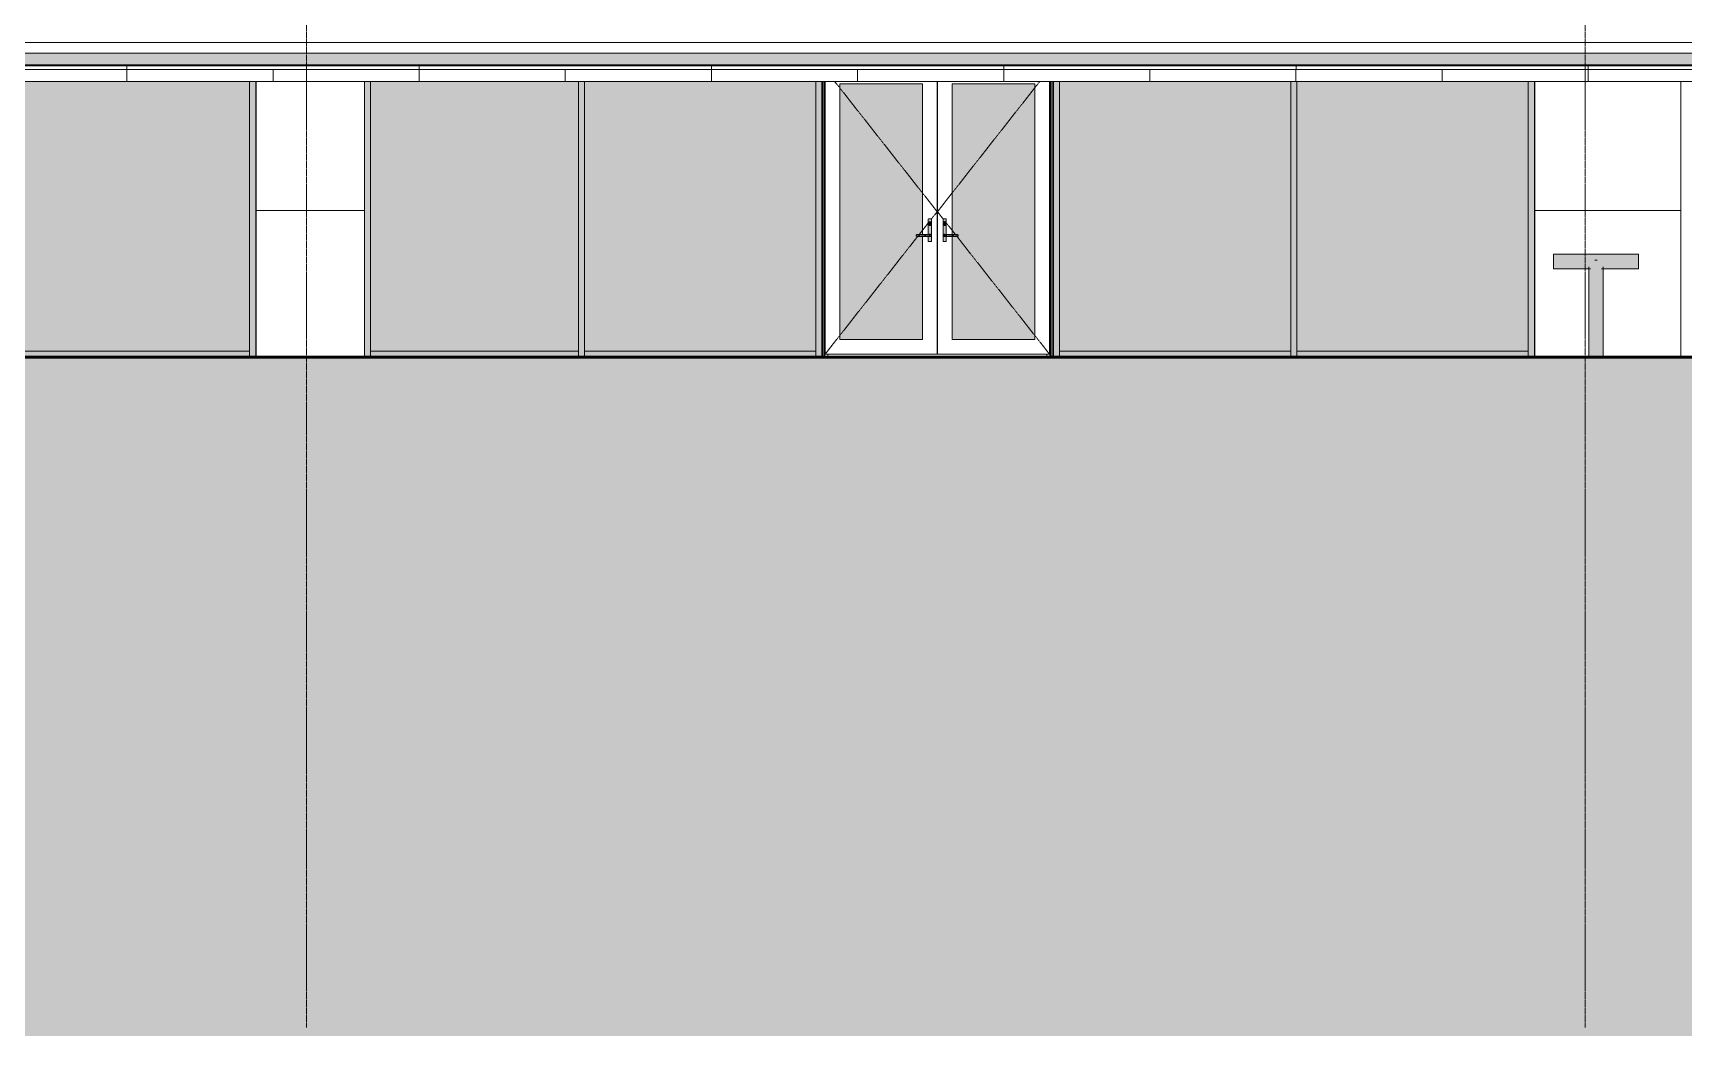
# Model space of a CAD drawing. Header units: millimetres. Extents: x -2361666 to -2009843, y -375 to 29863.
# Drawn here: x -2044342 to -2030785, y -375 to 7862 of the extents above; entities that cross this region are included whole.
import ezdxf

# ---------------------------------------------------------------- set-up
doc = ezdxf.new("R2010")
doc.units = ezdxf.units.MM
for name, pattern in [('AEC_Center', [24, 12, -4, 4, -4]), ('Dash Small', [9, 3, -1.5, 3, -1.5]), ('Grid Line', [21, 12, -3, 3, -3])]:
    doc.linetypes.add(name, pattern=pattern)
for name, color, linetype, lineweight in [('A-CLNG', 13, 'Continuous', 5), ('A-CLNG-PATT', 13, 'Continuous', 5), ('A-DETL', 90, 'Continuous', 50), ('A-DETL-GENF', 92, 'Continuous', 5), ('A-DOOR', 31, 'Continuous', 5), ('A-DOOR-FRAM', 31, 'Continuous', 5), ('A-DOOR-GLAZ', 31, 'Continuous', 5), ('A-FLOR-LEVL', 51, 'Continuous', 5), ('A-GLAZ-CURT', 52, 'Continuous', 5), ('A-GLAZ-CWMG', 51, 'Continuous', 5), ('A-ROOF', 132, 'Continuous', 5), ('A-ROOF-PATT', 132, 'Continuous', 5), ('A-WALL', 113, 'Continuous', 5), ('A-WALL-PATT', 111, 'Continuous', 5), ('F-FIRE', 13, 'Continuous', 5), ('S-GRID', 1, 'Continuous', 5)]:
    doc.layers.add(name, color=color, linetype=linetype, lineweight=lineweight)

# ---------------------------------------------------------------- blocks, each defined once
blk = doc.blocks.new('Hydrant_double13 - Hydrant_double-1552926-SOUTH EAST - PART C')
at = {"layer": 'F-FIRE'}
blk.add_hatch(color=256, dxfattribs=at).paths.add_polyline_path([(-1581129, 5986), (-1581129, 6046), (-1581829, 6044), (-1581829, 5986), (-1581479, 5986), (-1581490, 5996), (-1581469, 5996), (-1581479, 5986), (-1581177, 5986)])
h = blk.add_hatch(color=256, dxfattribs=at)
h.paths.add_polyline_path([(-1581829, 5926), (-1581537, 5928), (-1581479, 5986), (-1581829, 5986), (-1581829, 5928)])
h.paths.add_polyline_path([(-1581129, 5926), (-1581129, 5986), (-1581479, 5986), (-1581419, 5926), (-1581177, 5926)])
h = blk.add_hatch(color=256, dxfattribs=at)
h.paths.add_polyline_path([(-1581539, 5200), (-1581419, 5200), (-1581422, 5928), (-1581479, 5986), (-1581539, 5926), (-1581539, 5353)])
h.paths.add_polyline_path([(-1581479, 5986), (-1581479, 5986), (-1581469, 5996), (-1581490, 5996), (-1581479, 5986)])
for p, q in [((-1581129, 6046), (-1581829, 6046)), ((-1581829, 6046), (-1581829, 5986)), ((-1581829, 5986), (-1581829, 5926)), ((-1581469, 5996), (-1581490, 5996)), ((-1581129, 5986), (-1581129, 6046)), ((-1581129, 5926), (-1581129, 5986)), ((-1581829, 5926), (-1581525, 5926)), ((-1581539, 5941), (-1581539, 5200)), ((-1581434, 5926), (-1581129, 5926)), ((-1581419, 5200), (-1581419, 5941))]:
    blk.add_line(p, q, dxfattribs=at)
blk = doc.blocks.new('System Panel - Glazed-1425433-SOUTH EAST - PART C')
at = {"layer": 'A-GLAZ-CURT'}
blk.add_hatch(color=256, dxfattribs=at).paths.add_polyline_path([(-1604923, 5250), (-1603035, 5250), (-1603035, 7465), (-1604935, 7465), (-1604935, 5250)])
blk = doc.blocks.new('Rectangular Mullion - 50x100mm-1215462-SOUTH EAST - PART C')
at = {"layer": 'A-GLAZ-CWMG'}
blk.add_hatch(color=256, dxfattribs=at).paths.add_polyline_path([(-1604923, 5200), (-1603035, 5200), (-1603035, 5250), (-1604935, 5250), (-1604935, 5200)])
for p, q in [((-1604935, 5200), (-1604935, 5250)), ((-1604935, 5250), (-1603035, 5250)), ((-1603035, 5250), (-1603035, 5200))]:
    blk.add_line(p, q, dxfattribs=at)
blk = doc.blocks.new('Rectangular Mullion - 50x100mm-V407-SOUTH EAST - PART C')
at = {"layer": 'A-GLAZ-CWMG'}
h = blk.add_hatch(color=256, dxfattribs=at)
h.paths.add_polyline_path([(-1602985, 5200), (-1602985, 7465), (-1603035, 7465), (-1603035, 5200)])
h.paths.add_polyline_path([(-1603035, 7592), (-1602985, 7592), (-1602985, 7600), (-1603035, 7600)])
for p, q in [((-1603035, 7592), (-1603035, 7600)), ((-1602985, 7592), (-1602985, 7600)), ((-1603035, 5200), (-1603035, 7465)), ((-1602985, 5200), (-1602985, 7465))]:
    blk.add_line(p, q, dxfattribs=at)
blk = doc.blocks.new('Rectangular Mullion - 50x100mm-1425424-SOUTH EAST - PART C')
at = {"layer": 'A-GLAZ-CWMG'}
blk.add_hatch(color=256, dxfattribs=at).paths.add_polyline_path([(-1603257, 7592), (-1603035, 7592), (-1603035, 7600), (-1604935, 7600), (-1604935, 7592), (-1604923, 7592)])
for p, q in [((-1604935, 7592), (-1604935, 7600)), ((-1603035, 7600), (-1603035, 7592))]:
    blk.add_line(p, q, dxfattribs=at)
blk = doc.blocks.new('Rectangular Mullion - 50x100mm-1447016-SOUTH EAST - PART C')
at = {"layer": 'A-GLAZ-CWMG'}
h = blk.add_hatch(color=256, dxfattribs=at)
h.paths.add_polyline_path([(-1612543, 5200), (-1612543, 7465), (-1612593, 7465), (-1612593, 5200)])
h.paths.add_polyline_path([(-1612593, 7592), (-1612543, 7592), (-1612543, 7600), (-1612593, 7600)])
for p, q in [((-1612593, 7600), (-1612593, 7592)), ((-1612543, 7600), (-1612543, 7592)), ((-1612593, 7465), (-1612593, 5200)), ((-1612543, 7465), (-1612543, 5200))]:
    blk.add_line(p, q, dxfattribs=at)
blk = doc.blocks.new('System Panel - Glazed-2654188-SOUTH EAST - PART C')
at = {"layer": 'A-GLAZ-CURT'}
blk.add_hatch(color=256, dxfattribs=at).paths.add_polyline_path([(-1589835, 5250), (-1589835, 7465), (-1591543, 7465), (-1591543, 5250)])
blk = doc.blocks.new('Rectangular Mullion - 50x100mm-V415-SOUTH EAST - PART C')
at = {"layer": 'A-GLAZ-CWMG'}
blk.add_hatch(color=256, dxfattribs=at).paths.add_polyline_path([(-1591543, 5200), (-1589835, 5200), (-1589835, 5250), (-1591543, 5250)])
for p, q in [((-1591543, 5200), (-1591543, 5250)), ((-1591543, 5250), (-1589835, 5250)), ((-1589835, 5250), (-1589835, 5200))]:
    blk.add_line(p, q, dxfattribs=at)
blk = doc.blocks.new('Rectangular Mullion - 50x100mm-V408-SOUTH EAST - PART C')
at = {"layer": 'A-GLAZ-CWMG'}
h = blk.add_hatch(color=256, dxfattribs=at)
h.paths.add_polyline_path([(-1604935, 5200), (-1604935, 7465), (-1604985, 7465), (-1604985, 5200)])
h.paths.add_polyline_path([(-1604985, 7592), (-1604935, 7592), (-1604935, 7600), (-1604985, 7600)])
for p, q in [((-1604985, 7600), (-1604985, 7592)), ((-1604935, 7600), (-1604935, 7592)), ((-1604985, 7465), (-1604985, 5200)), ((-1604935, 7465), (-1604935, 5200))]:
    blk.add_line(p, q, dxfattribs=at)
blk = doc.blocks.new('Rectangular Mullion - 50x100mm-V409-SOUTH EAST - PART C')
at = {"layer": 'A-GLAZ-CWMG'}
h = blk.add_hatch(color=256, dxfattribs=at)
h.paths.add_polyline_path([(-1606885, 5200), (-1606885, 7465), (-1606935, 7465), (-1606935, 5200)])
h.paths.add_polyline_path([(-1606935, 7592), (-1606885, 7592), (-1606885, 7600), (-1606935, 7600)])
for p, q in [((-1606935, 7600), (-1606935, 7592)), ((-1606885, 7600), (-1606885, 7592)), ((-1606935, 7465), (-1606935, 5200)), ((-1606885, 7465), (-1606885, 5200))]:
    blk.add_line(p, q, dxfattribs=at)
blk = doc.blocks.new('Rectangular Mullion - 50x100mm-V410-SOUTH EAST - PART C')
at = {"layer": 'A-GLAZ-CWMG'}
h = blk.add_hatch(color=256, dxfattribs=at)
h.paths.add_polyline_path([(-1610785, 5200), (-1610785, 7465), (-1610835, 7465), (-1610835, 5200)])
h.paths.add_polyline_path([(-1610835, 7592), (-1610785, 7592), (-1610785, 7600), (-1610835, 7600)])
for p, q in [((-1610835, 7600), (-1610835, 7592)), ((-1610785, 7600), (-1610785, 7592)), ((-1610835, 7465), (-1610835, 5200)), ((-1610785, 7465), (-1610785, 5200))]:
    blk.add_line(p, q, dxfattribs=at)
blk = doc.blocks.new('X_Door-Panel-Hinge-Standard - Standard-V416-SOUTH EAST - PART C')
at = {"layer": 'A-DOOR-GLAZ'}
h = blk.add_hatch(color=256, dxfattribs=at)
h.paths.add_polyline_path([(-1586749, 6207), (-1586748, 6194), (-1586745, 6202), (-1586748, 6206)])
h.paths.add_polyline_path([(-1586593, 5345), (-1586087, 5345), (-1586087, 7445), (-1586767, 7445), (-1586767, 6208), (-1586722, 6206), (-1586720, 6198), (-1586723, 6192), (-1586732, 6194), (-1586744, 6193), (-1586767, 6192), (-1586767, 5345)])
at = {"layer": 'A-DOOR', "linetype": 'Dash Small'}
for p, q in [((-1586887, 6395), (-1586046, 7465)), ((-1586840, 6335), (-1586887, 6395)), ((-1586739, 6207), (-1586814, 6302)), ((-1585967, 5225), (-1586729, 6194))]:
    blk.add_line(p, q, dxfattribs=at)
at = {"layer": 'A-DOOR'}
for p, q in [((-1586887, 5225), (-1586887, 7465)), ((-1585967, 7465), (-1585967, 5225)), ((-1586767, 7445), (-1586087, 7445)), ((-1586767, 6208), (-1586767, 7445)), ((-1586087, 7445), (-1586087, 5345)), ((-1586767, 5345), (-1586767, 6193)), ((-1586087, 5345), (-1586767, 5345)), ((-1585967, 5225), (-1586887, 5225))]:
    blk.add_line(p, q, dxfattribs=at)
blk = doc.blocks.new('X_Door-Panel-Hinge-Standard - Standard-1909127-SOUTH EAST - PART C')
at = {"layer": 'A-DOOR-GLAZ'}
h = blk.add_hatch(color=256, dxfattribs=at)
h.paths.add_polyline_path([(-1608027, 6193), (-1608028, 6206), (-1608033, 6200), (-1608028, 6194)])
h.paths.add_polyline_path([(-1608689, 5345), (-1608009, 5345), (-1608009, 6192), (-1608054, 6193), (-1608057, 6202), (-1608053, 6208), (-1608045, 6206), (-1608033, 6207), (-1608009, 6208), (-1608009, 7445), (-1608689, 7445), (-1608689, 6025)])
at = {"layer": 'A-DOOR'}
for p, q in [((-1608809, 5225), (-1608809, 7465)), ((-1607889, 7465), (-1607889, 5225)), ((-1608689, 5345), (-1608689, 7445)), ((-1608689, 7445), (-1608009, 7445)), ((-1608009, 7445), (-1608009, 6208)), ((-1608009, 6193), (-1608009, 5345)), ((-1608009, 5345), (-1608689, 5345)), ((-1607889, 5225), (-1608809, 5225))]:
    blk.add_line(p, q, dxfattribs=at)
at = {"layer": 'A-DOOR', "linetype": 'Dash Small'}
for p, q in [((-1607889, 6395), (-1608731, 7465)), ((-1607937, 6335), (-1607889, 6395)), ((-1608037, 6207), (-1607962, 6302)), ((-1608809, 5225), (-1608048, 6194))]:
    blk.add_line(p, q, dxfattribs=at)
blk = doc.blocks.new('X_Door-Frame-Wood - Standard-V413-SOUTH EAST - PART C')
at = {"layer": 'A-DOOR-FRAM'}
for p, q in [((-1598331, 7600), (-1598331, 7592)), ((-1596445, 7600), (-1596445, 7592)), ((-1598331, 7465), (-1598331, 5200)), ((-1598311, 5200), (-1598311, 7465)), ((-1596465, 5200), (-1596465, 7465)), ((-1596445, 7465), (-1596445, 5200)), ((-1598286, 5200), (-1598286, 5225)), ((-1596490, 5225), (-1596490, 5200))]:
    blk.add_line(p, q, dxfattribs=at)
blk = doc.blocks.new('X_Door-Handle-Lockwood 4800 Series Lever - Standard-V417-SOUTH EAST - PART C')
at = {"layer": 'A-DOOR'}
h = blk.add_hatch(color=256, dxfattribs=at)
h.paths.add_polyline_path([(-1586952, 6150), (-1586936, 6151), (-1586939, 6310), (-1586942, 6284), (-1586949, 6281), (-1586956, 6284), (-1586959, 6291), (-1586961, 6324), (-1586962, 6334), (-1586962, 6208), (-1586954, 6209), (-1586947, 6210), (-1586941, 6205), (-1586940, 6197), (-1586944, 6191), (-1586952, 6190), (-1586962, 6192), (-1586961, 6150), (-1586954, 6150)])
h.paths.add_polyline_path([(-1586940, 6306), (-1586937, 6335), (-1586962, 6334), (-1586957, 6309), (-1586952, 6313), (-1586944, 6312), (-1586941, 6308)])
for points in [[(-1586949, 6281), (-1586943, 6284), (-1586939, 6291), (-1586941, 6308), (-1586953, 6312), (-1586959, 6306), (-1586959, 6288), (-1586952, 6282), (-1586951, 6281)], [(-1587045, 6200), (-1587031, 6202), (-1587027, 6207), (-1587055, 6206), (-1587058, 6200), (-1587051, 6200)], [(-1587053, 6192), (-1587045, 6194), (-1587035, 6193), (-1587028, 6194), (-1587035, 6200), (-1587056, 6198), (-1587054, 6192)], [(-1587009, 6200), (-1586976, 6202), (-1586976, 6208), (-1587027, 6206), (-1587027, 6200), (-1587010, 6200)], [(-1587009, 6192), (-1586976, 6194), (-1586976, 6200), (-1587027, 6198), (-1587027, 6192), (-1587010, 6192)], [(-1586966, 6192), (-1586947, 6195), (-1586947, 6200), (-1586972, 6198), (-1586976, 6193), (-1586970, 6192)], [(-1586959, 6200), (-1586946, 6202), (-1586949, 6206), (-1586970, 6208), (-1586975, 6206), (-1586970, 6200), (-1586962, 6200)]]:
    blk.add_hatch(color=256, dxfattribs=at).paths.add_polyline_path(points)
for p, q in [((-1586962, 6334), (-1586962, 6208)), ((-1586937, 6335), (-1586961, 6335)), ((-1586959, 6303), (-1586959, 6291)), ((-1586939, 6291), (-1586939, 6303)), ((-1586936, 6151), (-1586936, 6334)), ((-1586976, 6208), (-1587027, 6208)), ((-1587027, 6192), (-1586976, 6192)), ((-1586962, 6192), (-1586962, 6151)), ((-1586961, 6150), (-1586937, 6150))]:
    blk.add_line(p, q, dxfattribs=at)
at = {"layer": 'A-DOOR', "flags": 128}
for points in [[(-1587062, 6200), (-1587062, 6200), (-1587062, 6201), (-1587062, 6201), (-1587062, 6201), (-1587062, 6202), (-1587062, 6202), (-1587062, 6202), (-1587062, 6203), (-1587062, 6203), (-1587062, 6203), (-1587061, 6203), (-1587061, 6204), (-1587061, 6204), (-1587061, 6204), (-1587061, 6205), (-1587061, 6205), (-1587060, 6205), (-1587060, 6205), (-1587060, 6206), (-1587060, 6206), (-1587060, 6206), (-1587059, 6206), (-1587059, 6206), (-1587059, 6207), (-1587059, 6207), (-1587058, 6207), (-1587058, 6207), (-1587058, 6207), (-1587057, 6207), (-1587057, 6207), (-1587057, 6208), (-1587057, 6208), (-1587056, 6208), (-1587056, 6208), (-1587056, 6208), (-1587055, 6208), (-1587055, 6208), (-1587055, 6208), (-1587054, 6208), (-1587054, 6208)], [(-1587054, 6192), (-1587055, 6192), (-1587055, 6192), (-1587055, 6192), (-1587056, 6192), (-1587056, 6192), (-1587056, 6192), (-1587056, 6192), (-1587057, 6192), (-1587057, 6193), (-1587057, 6193), (-1587058, 6193), (-1587058, 6193), (-1587058, 6193), (-1587058, 6193), (-1587059, 6193), (-1587059, 6194), (-1587059, 6194), (-1587060, 6194), (-1587060, 6194), (-1587060, 6194), (-1587060, 6195), (-1587060, 6195), (-1587061, 6195), (-1587061, 6195), (-1587061, 6196), (-1587061, 6196), (-1587061, 6196), (-1587061, 6197), (-1587062, 6197), (-1587062, 6197), (-1587062, 6197), (-1587062, 6198), (-1587062, 6198), (-1587062, 6198), (-1587062, 6199), (-1587062, 6199), (-1587062, 6199), (-1587062, 6200), (-1587062, 6200), (-1587062, 6200)], [(-1587027, 6208), (-1587028, 6208), (-1587029, 6208), (-1587030, 6208), (-1587032, 6208), (-1587033, 6208), (-1587034, 6208), (-1587035, 6208), (-1587036, 6208), (-1587037, 6208), (-1587038, 6208), (-1587039, 6208), (-1587040, 6208), (-1587041, 6208), (-1587042, 6208), (-1587042, 6208), (-1587043, 6208), (-1587044, 6208), (-1587045, 6208), (-1587046, 6208), (-1587047, 6208), (-1587047, 6208), (-1587048, 6208), (-1587049, 6208), (-1587049, 6208), (-1587050, 6208), (-1587051, 6208), (-1587051, 6208), (-1587052, 6208), (-1587052, 6208), (-1587052, 6208), (-1587053, 6208), (-1587053, 6208), (-1587053, 6208), (-1587054, 6208), (-1587054, 6208), (-1587054, 6208), (-1587054, 6208), (-1587054, 6208), (-1587054, 6208)], [(-1587054, 6192), (-1587054, 6192), (-1587054, 6192), (-1587054, 6192), (-1587054, 6192), (-1587054, 6192), (-1587053, 6192), (-1587053, 6192), (-1587053, 6192), (-1587053, 6192), (-1587052, 6192), (-1587052, 6192), (-1587051, 6192), (-1587051, 6192), (-1587050, 6192), (-1587050, 6192), (-1587049, 6192), (-1587048, 6192), (-1587048, 6192), (-1587047, 6192), (-1587046, 6192), (-1587045, 6192), (-1587044, 6192), (-1587044, 6192), (-1587043, 6192), (-1587042, 6192), (-1587041, 6192), (-1587040, 6192), (-1587039, 6192), (-1587038, 6192), (-1587037, 6192), (-1587036, 6192), (-1587035, 6192), (-1587034, 6192), (-1587033, 6192), (-1587032, 6192), (-1587031, 6192), (-1587030, 6192), (-1587029, 6192), (-1587028, 6192), (-1587027, 6192)], [(-1586949, 6208), (-1586949, 6208), (-1586949, 6208), (-1586949, 6208), (-1586950, 6208), (-1586950, 6208), (-1586950, 6208), (-1586950, 6208), (-1586951, 6208), (-1586951, 6208), (-1586951, 6208), (-1586952, 6208), (-1586952, 6208), (-1586953, 6208), (-1586953, 6208), (-1586954, 6208), (-1586955, 6208), (-1586955, 6208), (-1586956, 6208), (-1586957, 6208), (-1586957, 6208), (-1586958, 6208), (-1586959, 6208), (-1586960, 6208), (-1586961, 6208), (-1586962, 6208), (-1586963, 6208), (-1586964, 6208), (-1586964, 6208), (-1586965, 6208), (-1586966, 6208), (-1586967, 6208), (-1586969, 6208), (-1586970, 6208), (-1586971, 6208), (-1586972, 6208), (-1586973, 6208), (-1586974, 6208), (-1586975, 6208), (-1586976, 6208), (-1586976, 6208)], [(-1586976, 6192), (-1586975, 6192), (-1586974, 6192), (-1586973, 6192), (-1586972, 6192), (-1586971, 6192), (-1586970, 6192), (-1586969, 6192), (-1586968, 6192), (-1586967, 6192), (-1586966, 6192), (-1586965, 6192), (-1586964, 6192), (-1586963, 6192), (-1586962, 6192), (-1586961, 6192), (-1586960, 6192), (-1586959, 6192), (-1586958, 6192), (-1586958, 6192), (-1586957, 6192), (-1586956, 6192), (-1586955, 6192), (-1586955, 6192), (-1586954, 6192), (-1586954, 6192), (-1586953, 6192), (-1586952, 6192), (-1586952, 6192), (-1586951, 6192), (-1586951, 6192), (-1586951, 6192), (-1586950, 6192), (-1586950, 6192), (-1586950, 6192), (-1586950, 6192), (-1586949, 6192), (-1586949, 6192), (-1586949, 6192), (-1586949, 6192)]]:
    blk.add_lwpolyline(points, dxfattribs=at)
at = {"layer": 'A-DOOR'}
for centre, radius, start, end in [((-1586961, 6334), 1, 90, 180), ((-1586949, 6303), 10, 360, 180), ((-1586949, 6291), 10, 180, 0), ((-1586949, 6291), 10, 195, 210), ((-1586949, 6303), 10, 30, 120), ((-1586949, 6291), 10, 240, 300), ((-1586949, 6291), 10, 315, 0), ((-1586949, 6303), 10, 0, 15), ((-1586949, 6303), 10, 0, 15), ((-1586949, 6303), 10, 0, 15), ((-1586937, 6334), 1, 0, 90), ((-1587054, 6200), 8, 90, 270), ((-1587054, 6200), 8, 90.0001, 180), ((-1587054, 6200), 8, 180, 270), ((-1586961, 6151), 1, 180, 270), ((-1586949, 6200), 10, 0, 135), ((-1586949, 6200), 10, 225, 0), ((-1586949, 6200), 8, 90.0001, 120), ((-1586949, 6200), 8, 240, 270), ((-1586949, 6200), 8, 270, 90), ((-1586949, 6200), 8, 0, 90), ((-1586949, 6200), 8, 270.0001, 0), ((-1586937, 6151), 1, 270, 0)]:
    blk.add_arc(centre, radius, start, end, dxfattribs=at)
blk = doc.blocks.new('X_Door-Handle-Lockwood 4800 Series Lever - Standard-V418-SOUTH EAST - PART C')
at = {"layer": 'A-DOOR'}
h = blk.add_hatch(color=256, dxfattribs=at)
h.paths.add_polyline_path([(-1586830, 6150), (-1586814, 6151), (-1586814, 6192), (-1586822, 6191), (-1586830, 6190), (-1586836, 6195), (-1586837, 6203), (-1586832, 6209), (-1586825, 6210), (-1586814, 6208), (-1586817, 6310), (-1586820, 6284), (-1586827, 6281), (-1586834, 6284), (-1586837, 6291), (-1586839, 6324), (-1586840, 6334), (-1586839, 6150), (-1586832, 6150)])
h.paths.add_polyline_path([(-1586818, 6306), (-1586815, 6335), (-1586840, 6334), (-1586836, 6308), (-1586830, 6313), (-1586822, 6312), (-1586819, 6308)])
for points in [[(-1586827, 6281), (-1586820, 6285), (-1586817, 6291), (-1586819, 6309), (-1586827, 6312), (-1586837, 6306), (-1586837, 6303), (-1586836, 6289), (-1586830, 6282), (-1586829, 6281)], [(-1586811, 6192), (-1586801, 6194), (-1586807, 6200), (-1586831, 6200), (-1586830, 6194), (-1586812, 6192)], [(-1586817, 6200), (-1586805, 6202), (-1586801, 6207), (-1586820, 6207), (-1586830, 6205), (-1586830, 6200), (-1586818, 6200)], [(-1586749, 6200), (-1586749, 6208), (-1586800, 6206), (-1586800, 6200), (-1586767, 6200)], [(-1586749, 6192), (-1586749, 6200), (-1586800, 6198), (-1586800, 6192), (-1586767, 6192)], [(-1586723, 6192), (-1586719, 6200), (-1586745, 6198), (-1586749, 6193), (-1586725, 6193)], [(-1586732, 6200), (-1586720, 6202), (-1586723, 6208), (-1586732, 6206), (-1586741, 6207), (-1586748, 6206), (-1586741, 6200), (-1586735, 6200)]]:
    blk.add_hatch(color=256, dxfattribs=at).paths.add_polyline_path(points)
for p, q in [((-1586840, 6334), (-1586840, 6151)), ((-1586815, 6335), (-1586839, 6335)), ((-1586837, 6303), (-1586837, 6291)), ((-1586817, 6291), (-1586817, 6303)), ((-1586814, 6208), (-1586814, 6334)), ((-1586839, 6150), (-1586815, 6150)), ((-1586814, 6151), (-1586814, 6192)), ((-1586749, 6208), (-1586800, 6208)), ((-1586800, 6192), (-1586749, 6192))]:
    blk.add_line(p, q, dxfattribs=at)
at = {"layer": 'A-DOOR', "flags": 128}
for points in [[(-1586835, 6200), (-1586835, 6200), (-1586835, 6201), (-1586835, 6201), (-1586835, 6201), (-1586835, 6202), (-1586835, 6202), (-1586835, 6202), (-1586835, 6203), (-1586835, 6203), (-1586835, 6203), (-1586834, 6203), (-1586834, 6204), (-1586834, 6204), (-1586834, 6204), (-1586834, 6205), (-1586834, 6205), (-1586833, 6205), (-1586833, 6205), (-1586833, 6206), (-1586833, 6206), (-1586833, 6206), (-1586832, 6206), (-1586832, 6206), (-1586832, 6207), (-1586832, 6207), (-1586831, 6207), (-1586831, 6207), (-1586831, 6207), (-1586830, 6207), (-1586830, 6207), (-1586830, 6208), (-1586830, 6208), (-1586829, 6208), (-1586829, 6208), (-1586829, 6208), (-1586828, 6208), (-1586828, 6208), (-1586828, 6208), (-1586827, 6208), (-1586827, 6208)], [(-1586827, 6192), (-1586828, 6192), (-1586828, 6192), (-1586828, 6192), (-1586829, 6192), (-1586829, 6192), (-1586829, 6192), (-1586829, 6192), (-1586830, 6192), (-1586830, 6193), (-1586830, 6193), (-1586831, 6193), (-1586831, 6193), (-1586831, 6193), (-1586831, 6193), (-1586832, 6193), (-1586832, 6194), (-1586832, 6194), (-1586833, 6194), (-1586833, 6194), (-1586833, 6194), (-1586833, 6195), (-1586833, 6195), (-1586834, 6195), (-1586834, 6195), (-1586834, 6196), (-1586834, 6196), (-1586834, 6196), (-1586834, 6197), (-1586835, 6197), (-1586835, 6197), (-1586835, 6197), (-1586835, 6198), (-1586835, 6198), (-1586835, 6198), (-1586835, 6199), (-1586835, 6199), (-1586835, 6199), (-1586835, 6200), (-1586835, 6200), (-1586835, 6200)], [(-1586800, 6208), (-1586801, 6208), (-1586802, 6208), (-1586803, 6208), (-1586805, 6208), (-1586806, 6208), (-1586807, 6208), (-1586808, 6208), (-1586809, 6208), (-1586810, 6208), (-1586811, 6208), (-1586812, 6208), (-1586813, 6208), (-1586814, 6208), (-1586815, 6208), (-1586815, 6208), (-1586816, 6208), (-1586817, 6208), (-1586818, 6208), (-1586819, 6208), (-1586820, 6208), (-1586820, 6208), (-1586821, 6208), (-1586822, 6208), (-1586822, 6208), (-1586823, 6208), (-1586824, 6208), (-1586824, 6208), (-1586825, 6208), (-1586825, 6208), (-1586825, 6208), (-1586826, 6208), (-1586826, 6208), (-1586826, 6208), (-1586827, 6208), (-1586827, 6208), (-1586827, 6208), (-1586827, 6208), (-1586827, 6208), (-1586827, 6208)], [(-1586827, 6192), (-1586827, 6192), (-1586827, 6192), (-1586827, 6192), (-1586827, 6192), (-1586827, 6192), (-1586826, 6192), (-1586826, 6192), (-1586826, 6192), (-1586826, 6192), (-1586825, 6192), (-1586825, 6192), (-1586824, 6192), (-1586824, 6192), (-1586823, 6192), (-1586823, 6192), (-1586822, 6192), (-1586821, 6192), (-1586821, 6192), (-1586820, 6192), (-1586819, 6192), (-1586818, 6192), (-1586817, 6192), (-1586817, 6192), (-1586816, 6192), (-1586815, 6192), (-1586814, 6192), (-1586813, 6192), (-1586812, 6192), (-1586811, 6192), (-1586810, 6192), (-1586809, 6192), (-1586808, 6192), (-1586807, 6192), (-1586806, 6192), (-1586805, 6192), (-1586804, 6192), (-1586803, 6192), (-1586802, 6192), (-1586801, 6192), (-1586800, 6192)], [(-1586722, 6208), (-1586722, 6208), (-1586722, 6208), (-1586722, 6208), (-1586723, 6208), (-1586723, 6208), (-1586723, 6208), (-1586723, 6208), (-1586724, 6208), (-1586724, 6208), (-1586724, 6208), (-1586725, 6208), (-1586725, 6208), (-1586726, 6208), (-1586726, 6208), (-1586727, 6208), (-1586728, 6208), (-1586728, 6208), (-1586729, 6208), (-1586730, 6208), (-1586730, 6208), (-1586731, 6208), (-1586732, 6208), (-1586733, 6208), (-1586734, 6208), (-1586735, 6208), (-1586736, 6208), (-1586737, 6208), (-1586737, 6208), (-1586738, 6208), (-1586739, 6208), (-1586740, 6208), (-1586742, 6208), (-1586743, 6208), (-1586744, 6208), (-1586745, 6208), (-1586746, 6208), (-1586747, 6208), (-1586748, 6208), (-1586749, 6208), (-1586749, 6208)], [(-1586749, 6192), (-1586748, 6192), (-1586747, 6192), (-1586746, 6192), (-1586745, 6192), (-1586744, 6192), (-1586743, 6192), (-1586742, 6192), (-1586741, 6192), (-1586740, 6192), (-1586739, 6192), (-1586738, 6192), (-1586737, 6192), (-1586736, 6192), (-1586735, 6192), (-1586734, 6192), (-1586733, 6192), (-1586732, 6192), (-1586731, 6192), (-1586731, 6192), (-1586730, 6192), (-1586729, 6192), (-1586728, 6192), (-1586728, 6192), (-1586727, 6192), (-1586727, 6192), (-1586726, 6192), (-1586725, 6192), (-1586725, 6192), (-1586724, 6192), (-1586724, 6192), (-1586724, 6192), (-1586723, 6192), (-1586723, 6192), (-1586723, 6192), (-1586723, 6192), (-1586722, 6192), (-1586722, 6192), (-1586722, 6192), (-1586722, 6192)]]:
    blk.add_lwpolyline(points, dxfattribs=at)
at = {"layer": 'A-DOOR'}
for centre, radius, start, end in [((-1586839, 6334), 1, 90, 180), ((-1586827, 6303), 10, 0, 180), ((-1586827, 6303), 10, 165, 180), ((-1586827, 6303), 10, 165, 180), ((-1586827, 6303), 10, 165, 180), ((-1586827, 6291), 10, 180, 0), ((-1586827, 6291), 10, 180, 225), ((-1586827, 6303), 10, 60, 150), ((-1586827, 6291), 10, 240, 300), ((-1586827, 6291), 10, 330, 345), ((-1586827, 6303), 10, 0, 15), ((-1586827, 6303), 10, 0, 15), ((-1586827, 6303), 10, 0, 15), ((-1586815, 6334), 1, 0, 90), ((-1586839, 6151), 1, 180, 270), ((-1586827, 6200), 10, 45, 180), ((-1586827, 6200), 10, 180, 315), ((-1586827, 6200), 8, 90, 270), ((-1586827, 6200), 8, 60, 180), ((-1586827, 6200), 8, 180, 300), ((-1586815, 6151), 1, 270, 0), ((-1586722, 6200), 8, 270, 90), ((-1586722, 6200), 8, 0, 90), ((-1586722, 6200), 8, 270, 0)]:
    blk.add_arc(centre, radius, start, end, dxfattribs=at)
blk = doc.blocks.new('Rectangular Mullion - 50x100mm-V419-SOUTH EAST - PART C')
at = {"layer": 'A-GLAZ-CWMG'}
blk.add_hatch(color=256, dxfattribs=at).paths.add_polyline_path([(-1591543, 7592), (-1589835, 7592), (-1589835, 7600), (-1591543, 7600)])
for p, q in [((-1591543, 7592), (-1591543, 7600)), ((-1589835, 7600), (-1589835, 7592))]:
    blk.add_line(p, q, dxfattribs=at)
blk = doc.blocks.new('Area 51 Ceiling - External FC - Area 51 Ceiling - External FC-2924300-SOUTH EAST - PART C')
at = {"layer": 'A-CLNG-PATT'}
h = blk.add_hatch(dxfattribs=at)
h.set_pattern_fill('FP_381', color=256, style=0, pattern_type=2)
h.set_pattern_definition([(180, (-1575571.47, 7465.04), (-2e-14, -125.606), []), (270, (-1575571.5, 7465), (1200, 7e-14), [])])
h.paths.add_polyline_path([(-1616588, 7465), (-1575571, 7465), (-1575864, 7562), (-1623089, 7562), (-1623089, 7573), (-1644149, 7573), (-1644579, 7561), (-1661091, 7562), (-1661122, 7573), (-1665433, 7573), (-1665433, 7465), (-1617421, 7465)])
h = blk.add_hatch(dxfattribs=at)
h.set_pattern_fill('FP_383', color=256, style=0, pattern_type=2)
h.set_pattern_definition([(90, (-1575571.5, 7591.7), (-2400, 1e-13), []), (180, (-1575571.5, 7591.7), (-1e-13, -1198.355), [])])
h.paths.add_polyline_path([(-1583885, 7562), (-1575864, 7562), (-1575864, 7592), (-1623089, 7592), (-1623089, 7562), (-1584094, 7562)])
at = {"layer": 'A-CLNG'}
for p, q in [((-1665433, 7465), (-1575571, 7465)), ((-1623089, 7592), (-1575864, 7592)), ((-1575864, 7562), (-1623089, 7562))]:
    blk.add_line(p, q, dxfattribs=at)

msp = doc.modelspace()

# ---------------------------------------------------------------- hatches: boundary and pattern name
at = {"layer": 'A-DETL-GENF'}
msp.add_hatch(color=7, dxfattribs=at).paths.add_polyline_path([(-2116896, -375), (-2014959, -375), (-2014959, 5200), (-2116896, 5200), (-2116896, 3019)])
at = {"layer": 'A-ROOF'}
h = msp.add_hatch(color=256, dxfattribs=at)
h.paths.add_polyline_path([(-2037454, 7600), (-2025601, 7601), (-2025892, 7697), (-2073116, 7697), (-2073116, 7708), (-2094174, 7708), (-2094646, 7696), (-2111119, 7697), (-2111150, 7708), (-2115458, 7708), (-2115458, 7603), (-2111150, 7602), (-2111143, 7600), (-2094273, 7600), (-2094111, 7603), (-2073117, 7603), (-2073117, 7600), (-2037871, 7600)])
h.paths.add_polyline_path([(-2063186, 7600), (-2063173, 7603), (-2063161, 7603)])
at = {"layer": 'A-ROOF-PATT'}
h = msp.add_hatch(dxfattribs=at)
h.set_pattern_fill('FP_266', color=256, style=0, pattern_type=2)
h.set_pattern_definition([(0, (-2103748.55, -119753.97), (0, 333), [])])
h.paths.add_polyline_path([(-2042245, 7697), (-2025892, 7697), (-2025892, 8017), (-2073116, 8017), (-2073116, 7697), (-2042454, 7697)])
at = {"layer": 'A-WALL'}
h = msp.add_hatch(color=256, dxfattribs=at)
h.paths.add_polyline_path([(-2037859, 5200), (-2037859, 7465), (-2037863, 7465), (-2037863, 5200)])
h.paths.add_polyline_path([(-2035963, 5200), (-2035963, 7465), (-2035973, 7465), (-2035973, 5200)])
at = {"layer": 'A-WALL-PATT'}
h = msp.add_hatch(dxfattribs=at)
h.set_pattern_fill('FP_342', color=256, style=0, pattern_type=2)
h.set_pattern_definition([(90, (-2040713.4, 5200), (-6000, 4e-13), [1200, -1200]), (90, (-2039513.4, 5200), (-6000, 4e-13), [1200, -1200]), (90, (-2038313.4, 5200), (-6000, 4e-13), [1200, -1200]), (90, (-2039513.4, 6400), (-6000, 4e-13), [1200, -1200]), (90, (-2038313.4, 6400), (-6000, 4e-13), [1200, -1200]), (180, (-2039513.4, 6400), (-3e-13, -2400), [1200, -4800]), (180, (-2038313.4, 7600), (-3e-13, -2400), [1200, -4800]), (90, (-2038313.4, 5200), (-6000, 4e-13), [1200, -1200]), (90, (-2037113.4, 5200), (-6000, 4e-13), [1200, -1200]), (90, (-2036513.4, 5200), (-6000, 4e-13), [1200, -1200]), (90, (-2037113.4, 6400), (-6000, 4e-13), [1200, -1200]), (90, (-2036513.4, 6400), (-6000, 4e-13), [1200, -1200]), (180, (-2037113.4, 6400), (-3e-13, -2400), [1200, -4800]), (180, (-2036513.4, 7600), (-3e-13, -2400), [600, -5400]), (90, (-2041313.4, 5200), (-6000, 4e-13), [1200, -1200]), (90, (-2040713.4, 5200), (-6000, 4e-13), [1200, -1200]), (90, (-2041313.4, 6400), (-6000, 4e-13), [1200, -1200]), (90, (-2040713.4, 6400), (-6000, 4e-13), [1200, -1200]), (180, (-2041313.4, 6400), (-3e-13, -2400), [1200, -4800]), (180, (-2040713.4, 7600), (-3e-13, -2400), [600, -5400]), (90, (-2040713.4, 5200), (-6000, 4e-13), [1200, -1200]), (90, (-2042513.4, 5200), (-6000, 4e-13), [1200, -1200])])
h.paths.add_polyline_path([(-2042513, 5200), (-2041621, 5200), (-2041621, 7465), (-2042513, 7465), (-2042513, 5565)])
h.paths.add_polyline_path([(-2042513, 7592), (-2041621, 7592), (-2041621, 7600), (-2042513, 7600)])
h = msp.add_hatch(dxfattribs=at)
h.set_pattern_fill('FP_343', color=256, style=0, pattern_type=2)
h.set_pattern_definition([(90, (-2030213.4, 5200), (-6000, 4e-13), [1200, -1200]), (90, (-2029013.4, 5200), (-6000, 4e-13), [1200, -1200]), (90, (-2027813.4, 5200), (-6000, 4e-13), [1200, -1200]), (90, (-2029013.4, 6400), (-6000, 4e-13), [1200, -1200]), (90, (-2027813.4, 6400), (-6000, 4e-13), [1200, -1200]), (180, (-2029013.4, 6400), (-3e-13, -2400), [1200, -4800]), (180, (-2027813.4, 7600), (-3e-13, -2400), [1200, -4800]), (90, (-2027813.4, 5200), (-6000, 4e-13), [1200, -1200]), (90, (-2026613.4, 5200), (-6000, 4e-13), [1200, -1200]), (90, (-2026013.4, 5200), (-6000, 4e-13), [1200, -1200]), (90, (-2026613.4, 6400), (-6000, 4e-13), [1200, -1200]), (90, (-2026013.4, 6400), (-6000, 4e-13), [1200, -1200]), (180, (-2026613.4, 6400), (-3e-13, -2400), [1200, -4800]), (180, (-2026013.4, 7600), (-3e-13, -2400), [600, -5400]), (90, (-2030813.4, 5200), (-6000, 4e-13), [1200, -1200]), (90, (-2030213.4, 5200), (-6000, 4e-13), [1200, -1200]), (90, (-2030813.4, 6400), (-6000, 4e-13), [1200, -1200]), (90, (-2030213.4, 6400), (-6000, 4e-13), [1200, -1200]), (180, (-2030813.4, 6400), (-3e-13, -2400), [1200, -4800]), (180, (-2030213.4, 7600), (-3e-13, -2400), [600, -5400]), (90, (-2030213.4, 5200), (-6000, 4e-13), [1200, -1200]), (90, (-2032013.4, 5200), (-6000, 4e-13), [1200, -1200])])
h.paths.add_polyline_path([(-2032013, 5200), (-2031568, 5200), (-2031568, 5926), (-2031858, 5928), (-2031858, 6046), (-2031158, 6044), (-2031158, 5926), (-2031448, 5926), (-2031448, 5200), (-2027879, 5200), (-2027879, 7465), (-2032013, 7465), (-2032013, 5353)])
h.paths.add_polyline_path([(-2029123, 7592), (-2027879, 7592), (-2027879, 7600), (-2032013, 7600), (-2032013, 7592), (-2029539, 7592)])

# ---------------------------------------------------------------- linework, layer by layer
at = {"layer": 'A-DETL'}
msp.add_line((-2014959, 5200), (-2116896, 5200), dxfattribs=at)
at = {"layer": 'A-FLOR-LEVL', "linetype": 'AEC_Center'}
for p, q in [((-2127298, 7600), (-2009843, 7600)), ((-2127298, 5200), (-2009843, 5200))]:
    msp.add_line(p, q, dxfattribs=at)
at = {"layer": 'A-ROOF'}
for p, q in [((-2073117, 7600), (-2025599, 7600)), ((-2025892, 7697), (-2073116, 7697))]:
    msp.add_line(p, q, dxfattribs=at)
at = {"layer": 'A-WALL'}
for p, q in [((-2037863, 7465), (-2037863, 5200)), ((-2037849, 5200), (-2037849, 7465)), ((-2035983, 7465), (-2035983, 5200)), ((-2035963, 5200), (-2035963, 7465))]:
    msp.add_line(p, q, dxfattribs=at)
at = {"layer": 'S-GRID', "linetype": 'Grid Line'}
for p, q in [((-2042096, -305), (-2042096, 24961)), ((-2031596, -305), (-2031596, 24961))]:
    msp.add_line(p, q, dxfattribs=at)

# ---------------------------------------------------------------- block references
at = {"layer": 'A-CLNG'}
msp.add_blockref('Area 51 Ceiling - External FC - Area 51 Ceiling - External FC-2924300-SOUTH EAST - PART C', (-450028, 0), dxfattribs=at)
at = {"layer": 'A-DOOR'}
for name, p in [('X_Door-Frame-Wood - Standard-V413-SOUTH EAST - PART C', (-439528, 0)), ('X_Door-Panel-Hinge-Standard - Standard-1909127-SOUTH EAST - PART C', (-429028, 0)), ('X_Door-Panel-Hinge-Standard - Standard-V416-SOUTH EAST - PART C', (-450028, 0)), ('X_Door-Handle-Lockwood 4800 Series Lever - Standard-V417-SOUTH EAST - PART C', (-450028, 0)), ('X_Door-Handle-Lockwood 4800 Series Lever - Standard-V418-SOUTH EAST - PART C', (-450028, 0))]:
    msp.add_blockref(name, p, dxfattribs=at)
at = {"layer": 'A-GLAZ-CURT'}
for name, p in [('System Panel - Glazed-1425433-SOUTH EAST - PART C', (-439528, 0)), ('System Panel - Glazed-2654188-SOUTH EAST - PART C', (-450028, 0)), ('System Panel - Glazed-1425433-SOUTH EAST - PART C', (-434878, 0)), ('System Panel - Glazed-1425433-SOUTH EAST - PART C', (-430978, 0)), ('System Panel - Glazed-1425433-SOUTH EAST - PART C', (-429028, 0))]:
    msp.add_blockref(name, p, dxfattribs=at)
at = {"layer": 'A-GLAZ-CWMG'}
for name, p in [('Rectangular Mullion - 50x100mm-1425424-SOUTH EAST - PART C', (-439528, 0)), ('Rectangular Mullion - 50x100mm-V407-SOUTH EAST - PART C', (-439528, 0)), ('Rectangular Mullion - 50x100mm-1447016-SOUTH EAST - PART C', (-429028, 0)), ('Rectangular Mullion - 50x100mm-V419-SOUTH EAST - PART C', (-450028, 0)), ('Rectangular Mullion - 50x100mm-V410-SOUTH EAST - PART C', (-429028, 0)), ('Rectangular Mullion - 50x100mm-1425424-SOUTH EAST - PART C', (-434878, 0)), ('Rectangular Mullion - 50x100mm-V408-SOUTH EAST - PART C', (-432928, 0)), ('Rectangular Mullion - 50x100mm-1425424-SOUTH EAST - PART C', (-432928, 0)), ('Rectangular Mullion - 50x100mm-V409-SOUTH EAST - PART C', (-429028, 0)), ('Rectangular Mullion - 50x100mm-1425424-SOUTH EAST - PART C', (-430978, 0)), ('Rectangular Mullion - 50x100mm-V408-SOUTH EAST - PART C', (-429028, 0)), ('Rectangular Mullion - 50x100mm-1425424-SOUTH EAST - PART C', (-429028, 0)), ('Rectangular Mullion - 50x100mm-V407-SOUTH EAST - PART C', (-429028, 0)), ('Rectangular Mullion - 50x100mm-1215462-SOUTH EAST - PART C', (-439528, 0)), ('Rectangular Mullion - 50x100mm-V415-SOUTH EAST - PART C', (-450028, 0)), ('Rectangular Mullion - 50x100mm-1215462-SOUTH EAST - PART C', (-434878, 0)), ('Rectangular Mullion - 50x100mm-1215462-SOUTH EAST - PART C', (-430978, 0)), ('Rectangular Mullion - 50x100mm-1215462-SOUTH EAST - PART C', (-429028, 0))]:
    msp.add_blockref(name, p, dxfattribs=at)
at = {"layer": 'F-FIRE'}
msp.add_blockref('Hydrant_double13 - Hydrant_double-1552926-SOUTH EAST - PART C', (-450028, 0), dxfattribs=at)

doc.saveas('drawing.dxf')
